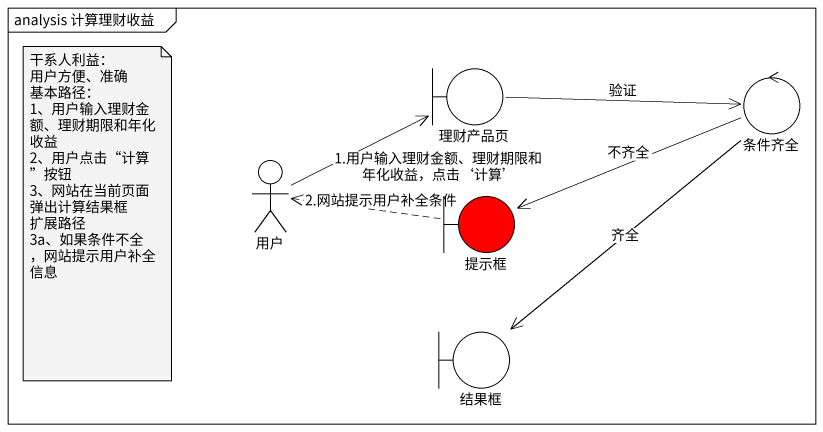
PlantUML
@startuml
mainframe analysis 计算理财收益
boundary 理财产品页
control 条件齐全
actor 用户
boundary 提示框 #FF0000
boundary 结果框
理财产品页 -right-> 条件齐全 : 验证
条件齐全 -left-> 提示框 : 不齐全
条件齐全 --> 结果框 : 齐全
用户 -right-> 理财产品页 : 1.用户输入理财金额、理财期限和年化收益，点击‘计算’
提示框 .left.> 用户 : 2.网站提示用户补全条件
note as N1
  干系人利益：
  用户方便、准确
  基本路径：
  1、用户输入理财金额、理财期限和年化收益
  2、用户点击“计算”按钮
  3、网站在当前页面弹出计算结果框
  扩展路径
  3a、如果条件不全，网站提示用户补全信息
end note
@enduml
